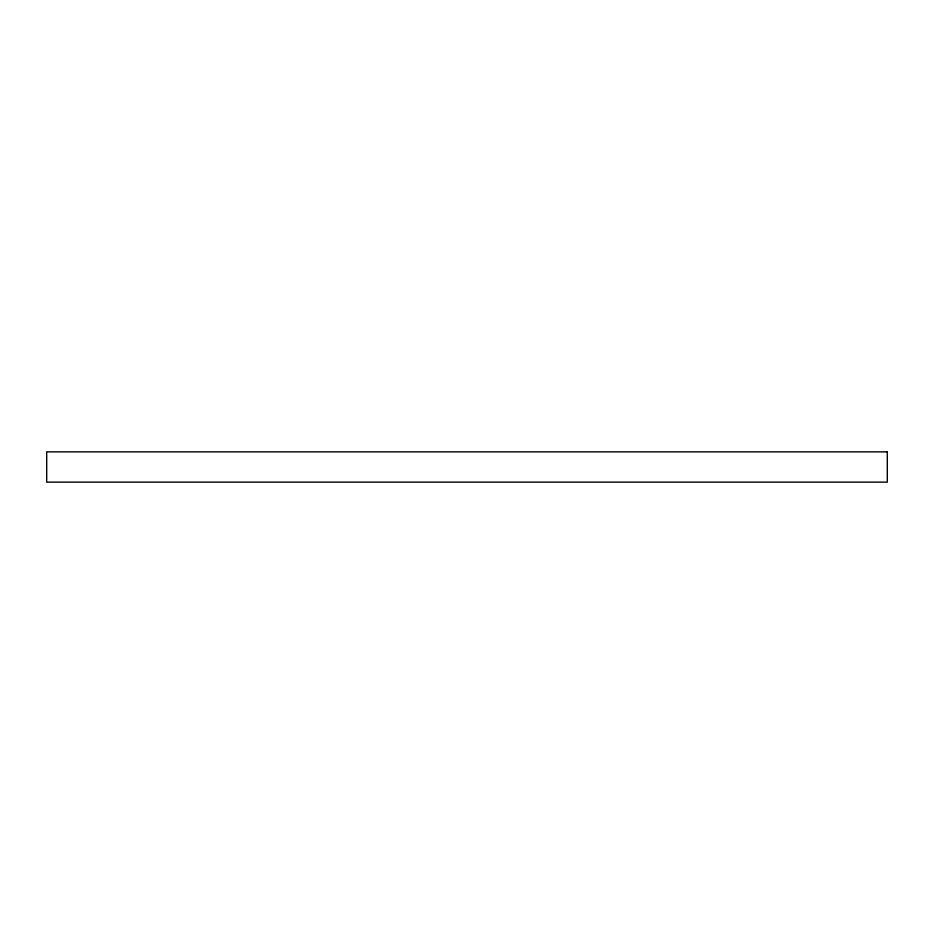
<?xml version="1.0" encoding="UTF-8"?>
<svg xmlns="http://www.w3.org/2000/svg" width="934" height="934" viewBox="0 0 934 934"><rect width="100%" height="100%" fill="white"/><g stroke="black" fill="none" stroke-linecap="round" stroke-linejoin="round"><path stroke-width="1.4" d="M887.3 451.869L46.7 451.869L46.7 482.131L887.3 482.131L887.3 451.869"/></g></svg>
